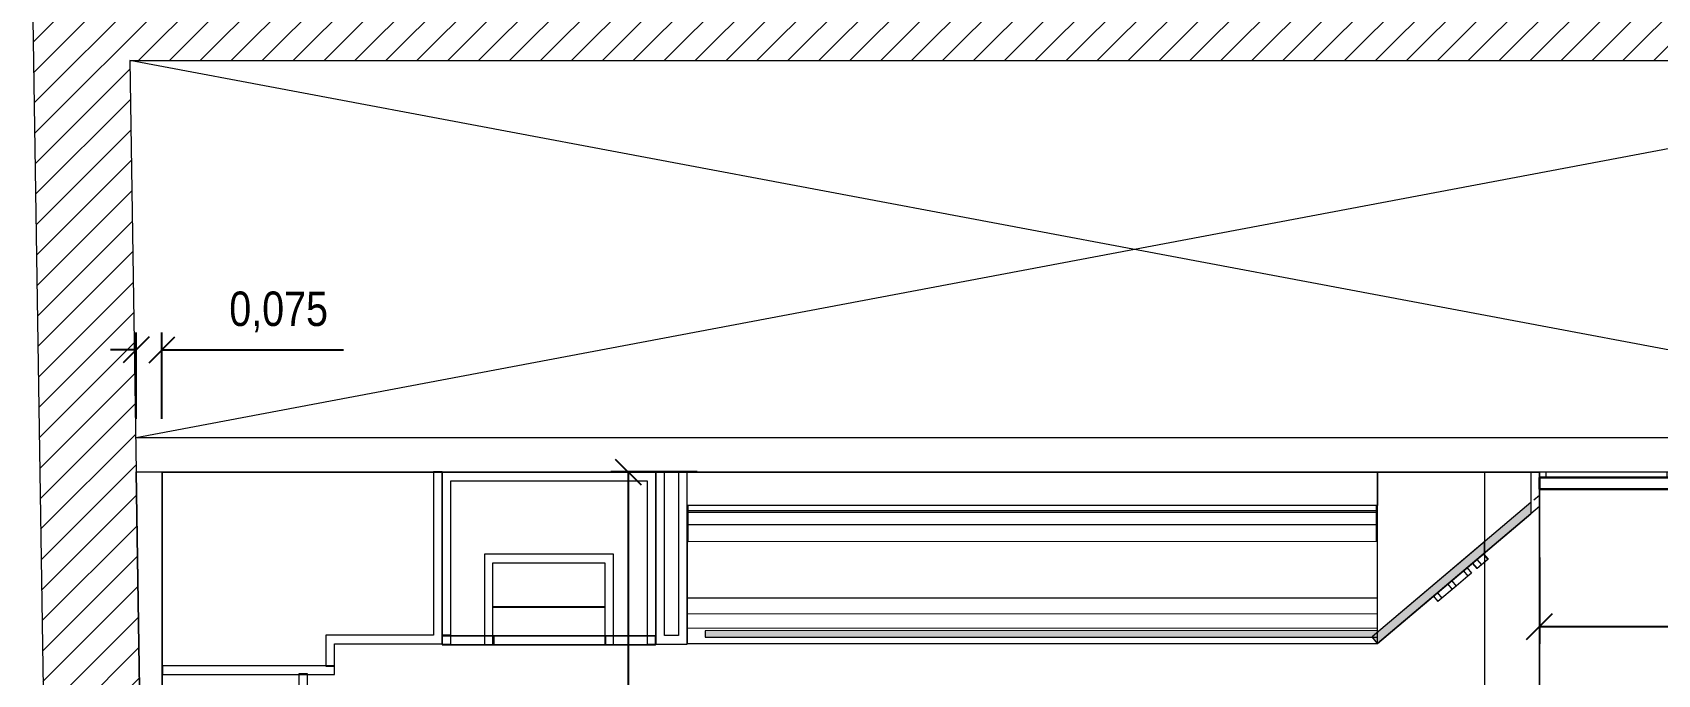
# Model space of a CAD drawing. Header units: millimetres. Extents: x 2027740 to 2136289, y -1533552 to -1491502.
# Drawn here: x 2063217 to 2067936, y -1499335 to -1497470 of the extents above; entities that cross this region are included whole.
import ezdxf
from ezdxf.enums import TextEntityAlignment as Align

# ---------------------------------------------------------------- set-up
doc = ezdxf.new("R2010")
doc.units = ezdxf.units.MM
doc.header["$MEASUREMENT"] = 0
doc.linetypes.add('AUSGEZOGEN', pattern=[0])
doc.linetypes.add('Wipeout_Contour', pattern=[1000, 0, -1000])
for name, color, linetype, lineweight in [('01_Grundriss', 7, 'Continuous', 0), ('10_Einrichtung', 7, 'Continuous', 0), ('11_Schraffur', 9, 'Continuous', 0), ('13_Ladenbau', 94, 'Continuous', 0)]:
    doc.layers.add(name, color=color, linetype=linetype, lineweight=lineweight)
doc.layers.add('15_Flächen', color=6, linetype='Continuous', lineweight=0, plot=False)
doc.styles.add('Rossmann', font='ARIALN.TTF', dxfattribs={"height": 100})
doc.styles.add('Style-Arial Narrow', font='ARIALN.TTF')
doc.dimstyles.new('Rossmann', dxfattribs={"dimtxt": 100, "dimasz": 75, "dimexe": 50, "dimexo": 0.0625, "dimgap": 50, "dimtad": 1, "dimdec": 3, "dimlfac": 0.001, "dimzin": 3, "dimtxsty": 'Rossmann', "dimcen": 0, "dimadec": 3, "dimazin": 0, "dimtfac": 1, "dimtdec": 0, "dimtofl": 0, "dimtmove": 0, "dimatfit": 1, "dimfxl": 200, "dimfxlon": 1, "dimfrac": 2, "dimtolj": 1, "dimtzin": 3, "dimarcsym": 0})

# ---------------------------------------------------------------- blocks, each defined once
blk = doc.blocks.new('_Oblique')
at = {"color": 0, "linetype": 'ByBlock', "lineweight": -2}
blk.add_line((0.5, 0.5), (-0.5, -0.5), dxfattribs=at)
blk = doc.blocks.new('*D66')
at = {"layer": '10_Einrichtung', "color": 0, "linetype": 'ByBlock', "lineweight": -2, "transparency": 16777216}
for p, q in [((2063593.1, -1499842), (2063593.1, -1500092)), ((2067593.1, -1500242), (2067593.1, -1499992))]:
    blk.add_line(p, q, dxfattribs=at)
at = {"layer": '10_Einrichtung', "color": 0, "lineweight": -2, "transparency": 16777216}
blk.add_line((2067593.1, -1500042), (2063593.1, -1500042), dxfattribs=at)
at = {"layer": 'Defpoints', "color": 0, "lineweight": 0, "transparency": 16777216}
for p in [(2063593.1, -1498747), (2063593.1, -1500042), (2067593.1, -1503747.6)]:
    blk.add_point(p, dxfattribs=at)
at = {"layer": '10_Einrichtung', "color": 0, "lineweight": -2, "transparency": 16777216, "xscale": 75, "yscale": 75, "zscale": 75, "rotation": 180}
blk.add_blockref('_Oblique', (2063593.1, -1500042), dxfattribs=at)
at = {"layer": '10_Einrichtung', "color": 0, "lineweight": -2, "transparency": 16777216, "xscale": 75, "yscale": 75, "zscale": 75}
blk.add_blockref('_Oblique', (2067593.1, -1500042), dxfattribs=at)
at = {"layer": '10_Einrichtung', "color": 0, "transparency": 16777216, "insert": (2065593.1, -1499931.9), "char_height": 100, "attachment_point": 5, "style": 'Style-Arial Narrow'}
blk.add_mtext('\\A1;4,000', dxfattribs=at)
blk = doc.blocks.new('*D67')
at = {"layer": '10_Einrichtung', "color": 0, "linetype": 'ByBlock', "lineweight": -2, "transparency": 16777216}
for p, q in [((2065146.6, -1498747), (2064896.6, -1498747)), ((2065146.6, -1503747), (2064896.6, -1503747))]:
    blk.add_line(p, q, dxfattribs=at)
at = {"layer": '10_Einrichtung', "color": 0, "lineweight": -2, "transparency": 16777216}
blk.add_line((2064946.6, -1498747), (2064946.6, -1503747), dxfattribs=at)
at = {"layer": 'Defpoints', "color": 0, "lineweight": 0, "transparency": 16777216}
for p in [(2069438.2, -1498747), (2064946.6, -1503747), (2067518.2, -1503747)]:
    blk.add_point(p, dxfattribs=at)
at = {"layer": '10_Einrichtung', "color": 0, "lineweight": -2, "transparency": 16777216, "xscale": 75, "yscale": 75, "zscale": 75}
for p, rotation in [((2064946.6, -1498747), 90), ((2064946.6, -1503747), 270)]:
    blk.add_blockref('_Oblique', p, dxfattribs=dict(at, rotation=rotation))
at = {"layer": '10_Einrichtung', "color": 0, "transparency": 16777216, "insert": (2064836.5, -1501247), "char_height": 100, "attachment_point": 5, "rotation": 90, "style": 'Style-Arial Narrow'}
blk.add_mtext('\\A1;5,000', dxfattribs=at)
blk = doc.blocks.new('*D79')
at = {"layer": '10_Einrichtung', "color": 0, "linetype": 'ByBlock', "lineweight": -2, "transparency": 16777216}
for p, q in [((2067593.1, -1498996), (2067593.1, -1499246)), ((2069416.2, -1498996), (2069416.2, -1499246))]:
    blk.add_line(p, q, dxfattribs=at)
at = {"layer": '10_Einrichtung', "color": 7, "lineweight": -2, "transparency": 16777216}
blk.add_line((2067593.1, -1499196), (2069416.2, -1499196), dxfattribs=at)
at = {"layer": 'Defpoints', "color": 0, "lineweight": 0, "transparency": 16777216}
for p in [(2067593.1, -1498797), (2069416.2, -1498797), (2069416.2, -1499196)]:
    blk.add_point(p, dxfattribs=at)
at = {"layer": '10_Einrichtung', "color": 7, "lineweight": -2, "transparency": 16777216, "xscale": 75, "yscale": 75, "zscale": 75, "rotation": 180}
blk.add_blockref('_Oblique', (2067593.1, -1499196), dxfattribs=at)
at = {"layer": '10_Einrichtung', "color": 7, "lineweight": -2, "transparency": 16777216, "xscale": 75, "yscale": 75, "zscale": 75}
blk.add_blockref('_Oblique', (2069416.2, -1499196), dxfattribs=at)
at = {"layer": '10_Einrichtung', "color": 0, "transparency": 16777216, "insert": (2068504.7, -1499085.9), "char_height": 100, "attachment_point": 5, "style": 'Style-Arial Narrow'}
blk.add_mtext('\\A1;1,823', dxfattribs=at)
blk = doc.blocks.new('*D160')
at = {"layer": '10_Einrichtung', "color": 0, "linetype": 'ByBlock', "lineweight": -2, "transparency": 16777216}
for p, q in [((2063518.2, -1498592.4), (2063518.2, -1498342.4)), ((2063593.1, -1498592.4), (2063593.1, -1498342.4))]:
    blk.add_line(p, q, dxfattribs=at)
at = {"layer": '10_Einrichtung', "color": 0, "lineweight": -2, "transparency": 16777216}
for p, q in [((2063518.2, -1498392.4), (2063443.2, -1498392.4)), ((2063593.1, -1498392.4), (2064120.5, -1498392.4))]:
    blk.add_line(p, q, dxfattribs=at)
at = {"layer": 'Defpoints', "color": 0, "lineweight": 0, "transparency": 16777216}
for p in [(2063518.2, -1498392.4), (2063518.2, -1498747), (2063593.1, -1498747.6)]:
    blk.add_point(p, dxfattribs=at)
at = {"layer": '10_Einrichtung', "color": 0, "lineweight": -2, "transparency": 16777216, "xscale": 75, "yscale": 75, "zscale": 75}
blk.add_blockref('_Oblique', (2063518.2, -1498392.4), dxfattribs=at)
at = {"layer": '10_Einrichtung', "color": 0, "lineweight": -2, "transparency": 16777216, "xscale": 75, "yscale": 75, "zscale": 75, "rotation": 180}
blk.add_blockref('_Oblique', (2063593.1, -1498392.4), dxfattribs=at)
at = {"layer": '10_Einrichtung', "color": 0, "transparency": 16777216, "insert": (2063931.8, -1498282.3), "char_height": 100, "attachment_point": 5, "style": 'Style-Arial Narrow'}
blk.add_mtext('\\A1;0,075', dxfattribs=at)
blk = doc.blocks.new('*D621')
at = {"layer": '13_Ladenbau', "color": 0, "linetype": 'ByBlock', "lineweight": -2, "transparency": 16777216}
for p, q in [((2067593.1, -1501244.5), (2067593.1, -1501494.5)), ((2070398.2, -1501244.5), (2070398.2, -1501494.5))]:
    blk.add_line(p, q, dxfattribs=at)
at = {"layer": '13_Ladenbau', "color": 0, "lineweight": -2, "transparency": 16777216}
blk.add_line((2067593.1, -1501444.5), (2070398.2, -1501444.5), dxfattribs=at)
at = {"layer": 'Defpoints', "color": 0, "lineweight": 0, "transparency": 16777216}
for p in [(2067593.1, -1498797), (2070398.2, -1498797), (2070398.2, -1501444.5)]:
    blk.add_point(p, dxfattribs=at)
at = {"layer": '13_Ladenbau', "color": 0, "lineweight": -2, "transparency": 16777216, "xscale": 75, "yscale": 75, "zscale": 75, "rotation": 180}
blk.add_blockref('_Oblique', (2067593.1, -1501444.5), dxfattribs=at)
at = {"layer": '13_Ladenbau', "color": 0, "lineweight": -2, "transparency": 16777216, "xscale": 75, "yscale": 75, "zscale": 75}
blk.add_blockref('_Oblique', (2070398.2, -1501444.5), dxfattribs=at)
at = {"layer": '13_Ladenbau', "color": 0, "transparency": 16777216, "insert": (2068995.7, -1501334.4), "char_height": 100, "attachment_point": 5, "style": 'Style-Arial Narrow'}
blk.add_mtext('\\A1;2,805', dxfattribs=at)
blk = doc.blocks.new('SW g')
at = {"layer": '10_Einrichtung', "color": 5, "linetype": 'Continuous', "lineweight": 30, "flags": 128}
blk.add_lwpolyline([(1823.1, 0), (0, 0), (0, -34), (1823.1, -34)], close=True, dxfattribs=at)
at = {"layer": '10_Einrichtung', "color": 7, "lineweight": 0, "flags": 128}
for points in [[(369.5, 0), (19.5, 0), (19.5, 16), (369.5, 16)], [(1753.6, 0), (1803.6, 0), (1803.6, 16), (1753.6, 16)]]:
    blk.add_lwpolyline(points, close=True, dxfattribs=at)
at = {"layer": '10_Einrichtung', "color": 5, "linetype": 'Continuous', "lineweight": 0, "style": 'Rossmann'}
blk.add_text('Slatwall weiß', height=100, dxfattribs=at).set_placement((1019.8, -128.8), align=Align.MIDDLE_CENTER)
blk = doc.blocks.new('Einfache Fensteröffnung')
at = {"color": 0, "linetype": 'Continuous', "lineweight": -2, "ltscale": 0.01}
for p, q in [((-1.625, 0), (-1.625, -0.25)), ((-1.625, 0), (1.625, 0)), ((1.625, 0), (1.625, -0.25)), ((-1.625, -0.25), (1.625, -0.25))]:
    blk.add_line(p, q, dxfattribs=at)
blk = doc.blocks.new('Logo Maybelline_4_1')
at = {"color": 0, "linetype": 'Continuous', "lineweight": -2, "ltscale": 0.01}
for p, q in [((-1.76, 0), (-1.906, 0)), ((-1.906, 0), (-1.906, -0.2)), ((-1.361, 0), (-1.76, 0)), ((-1.76, 0), (-1.76, -0.2)), ((-1.214, 0), (-1.361, 0)), ((-1.361, 0), (-1.361, -0.2)), ((-0.771, 0), (-1.214, 0)), ((-1.214, 0), (-1.214, -0.2)), ((-0.625, 0), (-0.771, 0)), ((-0.771, 0), (-0.771, -0.2)), ((-0.625, 0), (-0.625, 0)), ((-0.625, 0), (-0.625, -0.2)), ((-0.625, 0), (-0.625, -0.2)), ((-0.419, 0), (-0.428, 0)), ((-0.428, 0), (-0.428, -0.2)), ((-0.419, 0), (-0.419, 0)), ((-0.419, 0), (-0.419, -0.2)), ((-0.256, 0), (-0.419, 0)), ((-0.419, 0), (-0.419, -0.2)), ((-0.011, 0), (-0.256, 0)), ((-0.256, 0), (-0.256, -0.2)), ((-0.01, 0), (-0.011, 0)), ((-0.011, 0), (-0.011, -0.2)), ((0, 0), (-0.01, 0)), ((0, 0), (0, -0.2)), ((-1.76, -0.2), (-1.906, -0.2)), ((-1.361, -0.2), (-1.76, -0.2)), ((-1.214, -0.2), (-1.361, -0.2)), ((-0.771, -0.2), (-1.214, -0.2)), ((-0.625, -0.2), (-0.771, -0.2)), ((-0.625, -0.2), (-0.625, -0.2)), ((-0.419, -0.2), (-0.428, -0.2)), ((-0.419, -0.2), (-0.419, -0.2)), ((-0.256, -0.2), (-0.419, -0.2)), ((-0.011, -0.2), (-0.256, -0.2)), ((-0.01, -0.2), (-0.011, -0.2)), ((0, -0.2), (-0.01, -0.2))]:
    blk.add_line(p, q, dxfattribs=at)
blk = doc.blocks.new('AU343H-22-11x0-00-00 4-Tier Gondola non swiched_3')
at = {"color": 0, "linetype": 'Continuous', "lineweight": -2, "ltscale": 0.01}
for p, q in [((0, 3.8), (0, 4)), ((0.03, 4), (0, 4)), ((0, 2.948), (0, 3.8)), ((20.016, 4), (0.03, 4)), ((0.03, 3.8), (0.03, 4)), ((0.03, 2.948), (0.03, 3.8)), ((20.016, 3.792), (0.03, 3.792)), ((20.016, 3.8), (20.016, 4)), ((20.046, 4), (20.016, 4)), ((20.016, 2.948), (20.016, 3.8)), ((20.046, 3.8), (20.046, 4)), ((20.046, 2.948), (20.046, 3.8)), ((0.03, 2.948), (0, 2.948)), ((0, 2.948), (0, 1.313)), ((20.016, 2.948), (0.03, 2.948)), ((20.046, 2.948), (20.016, 2.948)), ((20.046, 1.313), (20.046, 2.948)), ((0, 1.313), (0, 0.856)), ((0, 1.313), (20.046, 1.313)), ((20.046, 0.856), (20.046, 1.313)), ((0, 0.856), (0, 0.441)), ((0, 0.856), (20.046, 0.856)), ((20.046, 0.441), (20.046, 0.856)), ((0, 0.441), (0, -0.014)), ((0, 0.441), (20.046, 0.441)), ((20.046, -0.014), (20.046, 0.441)), ((0, -0.014), (20.046, -0.014))]:
    blk.add_line(p, q, dxfattribs=at)

msp = doc.modelspace()

# ---------------------------------------------------------------- hatches: boundary and pattern name
at = {"layer": '10_Einrichtung', "linetype": 'Continuous', "lineweight": 0}
for points in [[(2064879.1136, -1499140.2926), (2064554.1829, -1499140.1942), (2064554.1832, -1499139.1942), (2064879.1139, -1499139.2926)], [(2064431.6492, -1499247.4988), (2064406.6492, -1499247.4912), (2064431.6492, -1499247.4887)]]:
    msp.add_hatch(color=256, dxfattribs=at).paths.add_polyline_path(points)
at = {"layer": '11_Schraffur', "linetype": 'AUSGEZOGEN', "ltscale": 10}
h = msp.add_hatch(dxfattribs=at)
h.set_pattern_fill('ANSI31', color=256, pattern_type=2)
h.set_pattern_definition([(45, (1922705.07, -1372376.47), (-44.90128, 44.90128), [])])
h.paths.add_polyline_path([(2063620.1004, -1505471.2292), (2063500.1335, -1497552.0007), (2086188.2347, -1497552.0007), (2086188.2347, -1498737.0007), (2094348.2347, -1498737.0007), (2094490.7314, -1497787.6353), (2108337.2777, -1497675.5442), (2108338.0062, -1497765.5413), (2109275.4151, -1497757.9527), (2109524.0236, -1496484.4712), (2109043.1931, -1496399.6878), (2108833.9511, -1497471.517), (2094318.3019, -1497589.0246), (2094176.0137, -1498537.0007), (2086388.2347, -1498537.0007), (2086388.2347, -1497352.0007), (2063217.0716, -1497352.0007), (2063340.1325, -1505475.4704)], flags=17)

# ---------------------------------------------------------------- linework, layer by layer
at = {"layer": '01_Grundriss', "linetype": 'AUSGEZOGEN', "ltscale": 10}
for p, q in [((2063217.0716, -1497352.0007), (2063340.1325, -1505475.4704)), ((2063500.1335, -1497552.0007), (2086188.2347, -1497552.0007)), ((2063500.1335, -1497552.0007), (2063620.1004, -1505471.2292)), ((2069316.2347, -1498647.0007), (2063500.1335, -1497552.0007)), ((2063518.2363, -1498647.0007), (2069316.2347, -1497552.0007)), ((2063518.2363, -1498647.0007), (2069316.2347, -1498647.0007)), ((2063518.2363, -1498747.0007), (2069416.2347, -1498747.0007))]:
    msp.add_line(p, q, dxfattribs=at)
at = {"layer": '10_Einrichtung', "linetype": 'Continuous', "lineweight": 0}
for p, q in [((2067568.1053, -1498835.9749), (2067568.1053, -1498868.7219)), ((2064431.6573, -1499220.9035), (2064406.6573, -1499220.906)), ((2064529.1579, -1499222.7029), (2064529.1503, -1499247.7028)), ((2064529.1579, -1499222.7029), (2064529.1503, -1499247.7028)), ((2064554.1503, -1499247.7104), (2064554.1579, -1499222.7104)), ((2064554.1503, -1499247.7104), (2064554.1579, -1499222.7104)), ((2064879.1579, -1499222.8088), (2064879.1503, -1499247.8088)), ((2064879.1579, -1499222.8088), (2064879.1503, -1499247.8088)), ((2064904.1503, -1499247.8163), (2064904.1579, -1499222.8163)), ((2064904.1503, -1499247.8163), (2064904.1579, -1499222.8163)), ((2065001.6579, -1499222.8458), (2065001.6504, -1499247.8458)), ((2065001.6579, -1499222.8458), (2065001.6504, -1499247.8458)), ((2064406.6492, -1499247.4912), (2064431.6492, -1499247.4887))]:
    msp.add_line(p, q, dxfattribs=at)
at = {"layer": '10_Einrichtung', "linetype": 'Continuous', "lineweight": 0, "flags": 128}
for points in [[(2063593.1053, -1498747.5709), (2067593.1053, -1498747.5709), (2067593.1053, -1503747.571), (2063593.1053, -1503747.571)], [(2063593.1053, -1503747.5709), (2067593.1053, -1503747.5709), (2067593.1053, -1498747.5709), (2063593.1053, -1498747.5709)], [(2063593.1053, -1503747.5692), (2067593.1053, -1503747.5692), (2067593.1053, -1498748.1414), (2063593.1053, -1498748.1414)], [(2065026.6503, -1499247.8534), (2065026.8016, -1498747.8575), (2064406.8017, -1498747.6699), (2064406.6503, -1499247.6658)], [(2065118.2213, -1498844.4512), (2065118.2129, -1498747.7589), (2067122.8071, -1498747.5833), (2067122.8155, -1498844.2756)], [(2067122.8071, -1498747.5709), (2067593.1053, -1498747.5709), (2067593.1053, -1498847.5709), (2067122.8071, -1499245.4622)]]:
    msp.add_lwpolyline(points, close=True, dxfattribs=at)
for points in [[(2064406.5586, -1498746.4061), (2064381.5586, -1498746.4267)], [(2064381.5586, -1498746.4267), (2064381.9493, -1499220.9084)], [(2064406.9699, -1499245.9059), (2064406.5586, -1498746.4061)], [(2064406.8017, -1498747.6699), (2064406.6573, -1499220.906)], [(2065001.8016, -1498747.85), (2064406.8017, -1498747.6699)], [(2065026.8016, -1498747.8575), (2065001.8016, -1498747.8579)], [(2065026.6504, -1499247.8534), (2065026.8016, -1498747.8575)], [(2065051.8016, -1498747.8571), (2065026.8016, -1498747.8575)], [(2065026.8016, -1498747.8575), (2065026.9696, -1499247.366)], [(2065051.9611, -1499222.1622), (2065051.8016, -1498747.8571)], [(2065118.2129, -1498747.6622), (2065093.2129, -1498747.6622)], [(2065093.2129, -1498747.6622), (2065093.2129, -1499222.1622)], [(2065118.2129, -1499247.1622), (2065118.2129, -1498747.6622)], [(2067433.1053, -1498747.5709), (2067433.1053, -1503587.571)], [(2067568.1053, -1498747.5709), (2067568.1053, -1498835.9749)], [(2067593.1053, -1498814.8239), (2067593.1053, -1498747.5709)], [(2064431.6492, -1499247.4988), (2064431.794, -1498772.6774)], [(2064431.794, -1498772.6774), (2065001.7941, -1498772.8499)], [(2065001.7941, -1498772.8499), (2065001.6579, -1499222.8458)], [(2067568.1053, -1498835.9749), (2067106.6598, -1499226.3765)], [(2067593.1053, -1498847.5709), (2067568.1053, -1498868.7219)], [(2067576.958, -1498828.4852), (2067593.1053, -1498814.8239)], [(2067122.817, -1498859.8339), (2065118.2129, -1498859.8339)], [(2065118.2129, -1498859.8339), (2065118.2129, -1498899.8339)], [(2067122.8071, -1499245.4622), (2067568.1053, -1498868.7219)], [(2067122.817, -1498899.8339), (2067122.817, -1498859.8339)], [(2065118.2129, -1498899.8339), (2067122.817, -1498899.8339)], [(2064529.2295, -1498986.1825), (2064529.1579, -1499222.7029)], [(2064904.2295, -1498986.296), (2064529.2295, -1498986.1825)], [(2064904.1579, -1499222.8163), (2064904.2295, -1498986.296)], [(2067433.1053, -1498950.1904), (2067106.6598, -1499226.3765)], [(2067433.1053, -1498950.1904), (2067106.6598, -1499226.3765)], [(2067122.8071, -1499245.4622), (2067433.1053, -1498982.9374)], [(2067122.8071, -1499245.4622), (2067433.1053, -1498982.9374)], [(2067433.1053, -1498982.9374), (2067433.1053, -1498950.1904)], [(2067433.1053, -1498982.9374), (2067433.1053, -1498950.1904)], [(2064554.1832, -1499139.1942), (2064554.2219, -1499011.1901)], [(2064554.2219, -1499011.1901), (2064879.2219, -1499011.2884)], [(2064879.2219, -1499011.2884), (2064879.1579, -1499222.8088)], [(2064554.1579, -1499222.7104), (2064554.1829, -1499140.1942)], [(2064554.1829, -1499140.1942), (2064879.1136, -1499140.2926)], [(2064879.1139, -1499139.2926), (2064554.1832, -1499139.1942)], [(2064879.1136, -1499140.2926), (2064879.1139, -1499139.2926)], [(2064381.9493, -1499220.9084), (2064068.8818, -1499220.9394)], [(2064068.8818, -1499220.9394), (2064068.8818, -1499310.8839)], [(2064406.6574, -1499224.3025), (2064406.6499, -1499249.3025)], [(2064406.6503, -1499247.6658), (2064406.6579, -1499222.6658)], [(2064406.6503, -1499247.6658), (2064406.6579, -1499222.6658)], [(2064556.1002, -1499222.8534), (2064406.6503, -1499222.8534)], [(2064406.6503, -1499222.8534), (2064406.6503, -1499247.8534)], [(2065026.5122, -1499224.4901), (2064406.6574, -1499224.3025)], [(2064529.1579, -1499222.7029), (2064406.6579, -1499222.6658)], [(2064529.1579, -1499222.7029), (2064406.6579, -1499222.6658)], [(2064879.1579, -1499222.8088), (2064554.1579, -1499222.7104)], [(2064879.1579, -1499222.8088), (2064554.1579, -1499222.7104)], [(2065026.6503, -1499222.8534), (2064881.2454, -1499222.8534)], [(2065001.6579, -1499222.8458), (2064904.1579, -1499222.8163)], [(2065001.6579, -1499222.8458), (2064904.1579, -1499222.8163)], [(2065026.5047, -1499249.4901), (2065026.5122, -1499224.4901)], [(2065093.2129, -1499222.1622), (2065051.9611, -1499222.1622)], [(2067122.8474, -1499208.0191), (2065169.8474, -1499208.1902)], [(2065169.8474, -1499208.1902), (2065169.8491, -1499227.1902)], [(2067122.8491, -1499227.0191), (2067122.8474, -1499208.0191)], [(2064093.8818, -1499245.937), (2064406.9699, -1499245.9059)], [(2064093.8818, -1499310.8839), (2064093.8818, -1499245.937)], [(2064406.6492, -1499247.4912), (2064431.6492, -1499247.4988)], [(2064406.6499, -1499249.3025), (2065026.5047, -1499249.4901)], [(2064406.6503, -1499247.6658), (2064879.1503, -1499247.8088)], [(2064406.6503, -1499247.6658), (2064879.1503, -1499247.8088)], [(2064406.6503, -1499247.8534), (2064556.1002, -1499247.8534)], [(2064881.2454, -1499247.8534), (2065026.6503, -1499247.8534)], [(2064904.1503, -1499247.8163), (2065001.6504, -1499247.8458)], [(2064904.1503, -1499247.8163), (2065001.6504, -1499247.8458)], [(2065026.6504, -1499247.8534), (2065001.6504, -1499247.8458)], [(2065026.6504, -1499247.8534), (2065001.6504, -1499247.8458)], [(2065026.9696, -1499247.366), (2065051.9696, -1499247.3576)], [(2065051.9695, -1499247.1622), (2065118.2129, -1499247.1622)], [(2065169.8491, -1499227.1902), (2067122.8491, -1499227.0191)], [(2067122.8071, -1499245.4622), (2067106.6598, -1499226.3765)], [(2064093.8818, -1499310.1993), (2063594.1053, -1499310.1989)], [(2063594.1053, -1499310.1989), (2063594.1053, -1499335.1989)], [(2064068.8818, -1499310.8839), (2064093.8818, -1499310.8839)], [(2064093.8818, -1499335.1993), (2064093.8818, -1499310.1993)], [(2063594.1053, -1499335.1989), (2064093.8818, -1499335.1993)], [(2064015.4917, -1499333.8743), (2063990.4917, -1499333.8743)], [(2063990.4917, -1499333.8743), (2063990.4928, -1500533.8755)], [(2064015.4928, -1500533.8755), (2064015.4917, -1499333.8743)]]:
    msp.add_lwpolyline(points, dxfattribs=at)
at = {"layer": '10_Einrichtung', "linetype": 'Wipeout_Contour', "lineweight": 0, "ltscale": 43.326956}
msp.add_lwpolyline([(2067568.1053, -1498835.9749), (2067106.6598, -1499226.3765), (2067122.8071, -1499245.4622), (2067568.1053, -1498868.7219)], close=True, dxfattribs=at)
at = {"layer": '10_Einrichtung', "linetype": 'Wipeout_Contour', "lineweight": 0, "ltscale": 41.386909}
msp.add_lwpolyline([(2065169.8491, -1499227.1902), (2067122.8491, -1499227.0191), (2067122.8474, -1499208.0191), (2065169.8474, -1499208.1902)], close=True, dxfattribs=at)
at = {"layer": '10_Einrichtung', "linetype": 'Wipeout_Contour', "lineweight": 0, "ltscale": 43.326956}
msp.add_solid([(2067568.1053, -1498835.9749), (2067106.6598, -1499226.3765), (2067568.1053, -1498868.7219), (2067122.8071, -1499245.4622)], dxfattribs=at)
at = {"layer": '10_Einrichtung', "linetype": 'Wipeout_Contour', "lineweight": 0, "ltscale": 41.386909, "extrusion": (0, 0, -1)}
msp.add_solid([(-2065169.8491, -1499227.1902), (-2067122.8491, -1499227.0191), (-2065169.8474, -1499208.1902), (-2067122.8474, -1499208.0191)], dxfattribs=at)
at = {"layer": '15_Flächen', "linetype": 'AUSGEZOGEN', "ltscale": 10, "flags": 128}
msp.add_lwpolyline([(2063518.2363, -1498747.0007), (2069416.2347, -1498747.0007), (2069416.2347, -1497552.0007), (2086188.2347, -1497552.0007), (2086188.2347, -1498737.0007), (2094348.2347, -1498737.0007), (2094490.7314, -1497787.6353), (2108337.2777, -1497675.5442), (2108338.0062, -1497765.5413), (2109517.9676, -1497755.9892), (2109508.3603, -1497805.0575), (2109547.615, -1497812.7433), (2108805.7428, -1501601.7995), (2108766.4882, -1501594.1137), (2108756.8809, -1501643.182), (2107891.7578, -1501473.7966), (2107780.5881, -1502052.9736), (2107765.8571, -1502050.146), (2107762.6687, -1502066.757), (2107762.6687, -1502066.757), (2107551.5231, -1502026.2288), (2107517.1505, -1502019.6312), (2107517.1505, -1502019.6312), (2106749.1698, -1501872.2218), (2106546.6419, -1502927.3614), (2106495.5741, -1502917.5593), (2106064.4675, -1505163.5593), (2106115.5353, -1505173.3614), (2105970.73, -1505927.7748), (2105970.73, -1505927.7748), (2105970.73, -1505927.7748), (2105970.73, -1505927.7748), (2105925.3788, -1506164.0476), (2106938.8777, -1506358.5828), (2106935.6894, -1506375.1937), (2106950.4205, -1506378.0213), (2106843.9162, -1506932.8923), (2107683.5883, -1507094.0624), (2107674.1631, -1507143.1661), (2107713.446, -1507150.7062), (2107014.288, -1510793.2134), (2106975.0051, -1510785.6733), (2106965.5799, -1510834.777), (2106437.4116, -1510724.1616), (2106384.1156, -1510978.6405), (2100740.5785, -1509934.0344), (2100598.6456, -1510756.8831), (2092446.7045, -1510980.2262), (2092417.4768, -1511217.0547), (2092428.2323, -1511218.3821), (2092261.6635, -1512398.2829), (2091681.6913, -1512316.4071), (2091593.672, -1512918.1904), (2086495.8059, -1512012.1881), (2085680.4686, -1517269.6664), (2081425.2555, -1516914.6143), (2082017.1994, -1514073.6274), (2081723.5068, -1514012.434), (2081595.0066, -1514629.1601), (2063839.6788, -1514684.447), (2063626.0077, -1505861.1845), (2063730.9957, -1505861.1845), (2063725.0883, -1505469.6388), (2063620.1004, -1505471.2292)], close=True, dxfattribs=at)

# ---------------------------------------------------------------- block references
at = {"layer": '10_Einrichtung', "color": 7, "lineweight": 0}
msp.add_blockref('SW g', (2067593.1053, -1498763.0007), dxfattribs=at)
at = {"layer": '10_Einrichtung', "linetype": 'Continuous', "lineweight": 0, "xscale": 99.99999999999999, "yscale": 99.99999999999999, "zscale": 99.99999999999999}
for name, p, rotation in [('AU343H-22-11x0-00-00 4-Tier Gondola non swiched_3', (2065118.2564, -1499244.4512), 0.005019247588649219), ('Logo Maybelline_4_1', (2067430.7192, -1498984.9561), 40.23256975015389)]:
    msp.add_blockref(name, p, dxfattribs=dict(at, rotation=rotation))
at = {"layer": '10_Einrichtung', "linetype": 'Continuous', "lineweight": 0, "xscale": 100, "yscale": 100, "zscale": 100}
for p in [(2064718.6002, -1499222.8534), (2064718.7454, -1499222.8534)]:
    msp.add_blockref('Einfache Fensteröffnung', p, dxfattribs=at)

# ---------------------------------------------------------------- dimensions: what is measured, and where the dimension line sits
at = {"layer": '10_Einrichtung'}
dim = msp.add_linear_dim(base=(2063518.2363, -1498392.4262), p1=(2063593.1053, -1498747.5709), p2=(2063518.2363, -1498747.0007), angle=180, dimstyle='Rossmann', override={"dimtxsty": 'Style-Arial Narrow', "dimblk": 'Oblique', "dimtdec": 3}, dxfattribs=at)
dim.commit()
dim.dimension.update_dxf_attribs({"geometry": '*D160', "text_midpoint": (2063931.782, -1498392.4262), "dimtype": 160})
for base, p1, p2, angle, picture, middle in [((2063593.1053, -1500042.042), (2067593.1053, -1503747.571), (2063593.1053, -1498747.0004), 180, '*D66', (2065593.1053, -1499931.9465)), ((2064946.6182, -1503747.0007), (2069438.2363, -1498747.0007), (2067518.2363, -1503747.0007), 270, '*D67', (2064836.5227, -1501247.0007))]:
    dim = msp.add_linear_dim(base=base, p1=p1, p2=p2, angle=angle, dimstyle='Rossmann', override={"dimtxsty": 'Style-Arial Narrow', "dimblk": 'Oblique', "dimtdec": 3}, dxfattribs=at)
    dim.commit()
    dim.dimension.update_dxf_attribs({"geometry": picture, "text_midpoint": middle})
at = {"layer": '10_Einrichtung', "color": 7}
dim = msp.add_linear_dim(base=(2069416.2347, -1499196.0299), p1=(2067593.1053, -1498797.0007), p2=(2069416.2347, -1498797.0007), dimstyle='Rossmann', override={"dimtxsty": 'Style-Arial Narrow', "dimblk": 'Oblique', "dimclrd": 7, "dimtdec": 3}, dxfattribs=at)
dim.commit()
dim.dimension.update_dxf_attribs({"geometry": '*D79', "text_midpoint": (2068504.67, -1499085.9344)})
at = {"layer": '13_Ladenbau'}
dim = msp.add_linear_dim(base=(2070398.2363, -1501444.4809), p1=(2067593.1053, -1498797.0007), p2=(2070398.2363, -1498797.0007), dimstyle='Rossmann', override={"dimtxsty": 'Style-Arial Narrow', "dimblk": 'Oblique', "dimtdec": 3}, dxfattribs=at)
dim.commit()
dim.dimension.update_dxf_attribs({"geometry": '*D621', "text_midpoint": (2068995.6708, -1501334.3854)})

doc.saveas('drawing.dxf')
